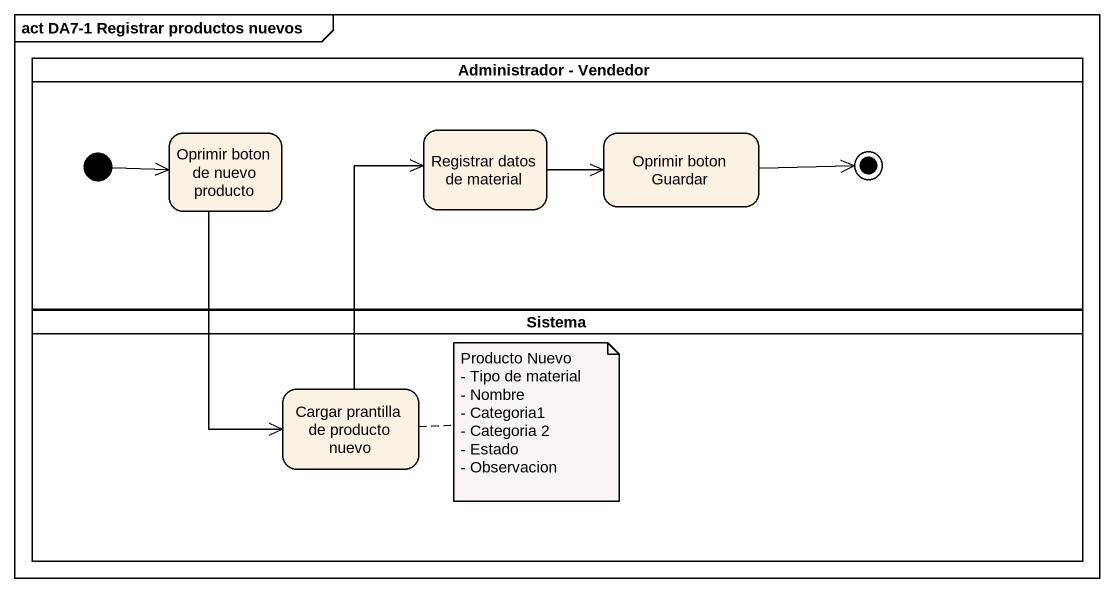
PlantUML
@startuml
mainframe act DA7-1 Registrar productos nuevos
hide empty description
state "Administrador - Vendedor" as Administrador_Vendedor <<partition>> {
  state "Oprimir boton de nuevo producto" as Oprimir_boton_de_nuevo
  state "Registrar datos de material" as Registrar_datos_de_material
  state "Oprimir boton Guardar" as Oprimir_boton_Guardar
  [*] -right-> Oprimir_boton_de_nuevo
  Oprimir_boton_Guardar -right-> [*]
}
state Sistema <<partition>> {
  state "Cargar prantilla de producto nuevo" as Cargar_prantilla_de
}
Oprimir_boton_de_nuevo --> Cargar_prantilla_de
Registrar_datos_de_material -right-> Oprimir_boton_Guardar
Cargar_prantilla_de -up-> Registrar_datos_de_material
note right of Cargar_prantilla_de
  Producto Nuevo
  - Tipo de material
  - Nombre
  - Categoria1
  - Categoria 2
  - Estado
  - Observacion
end note
@enduml
